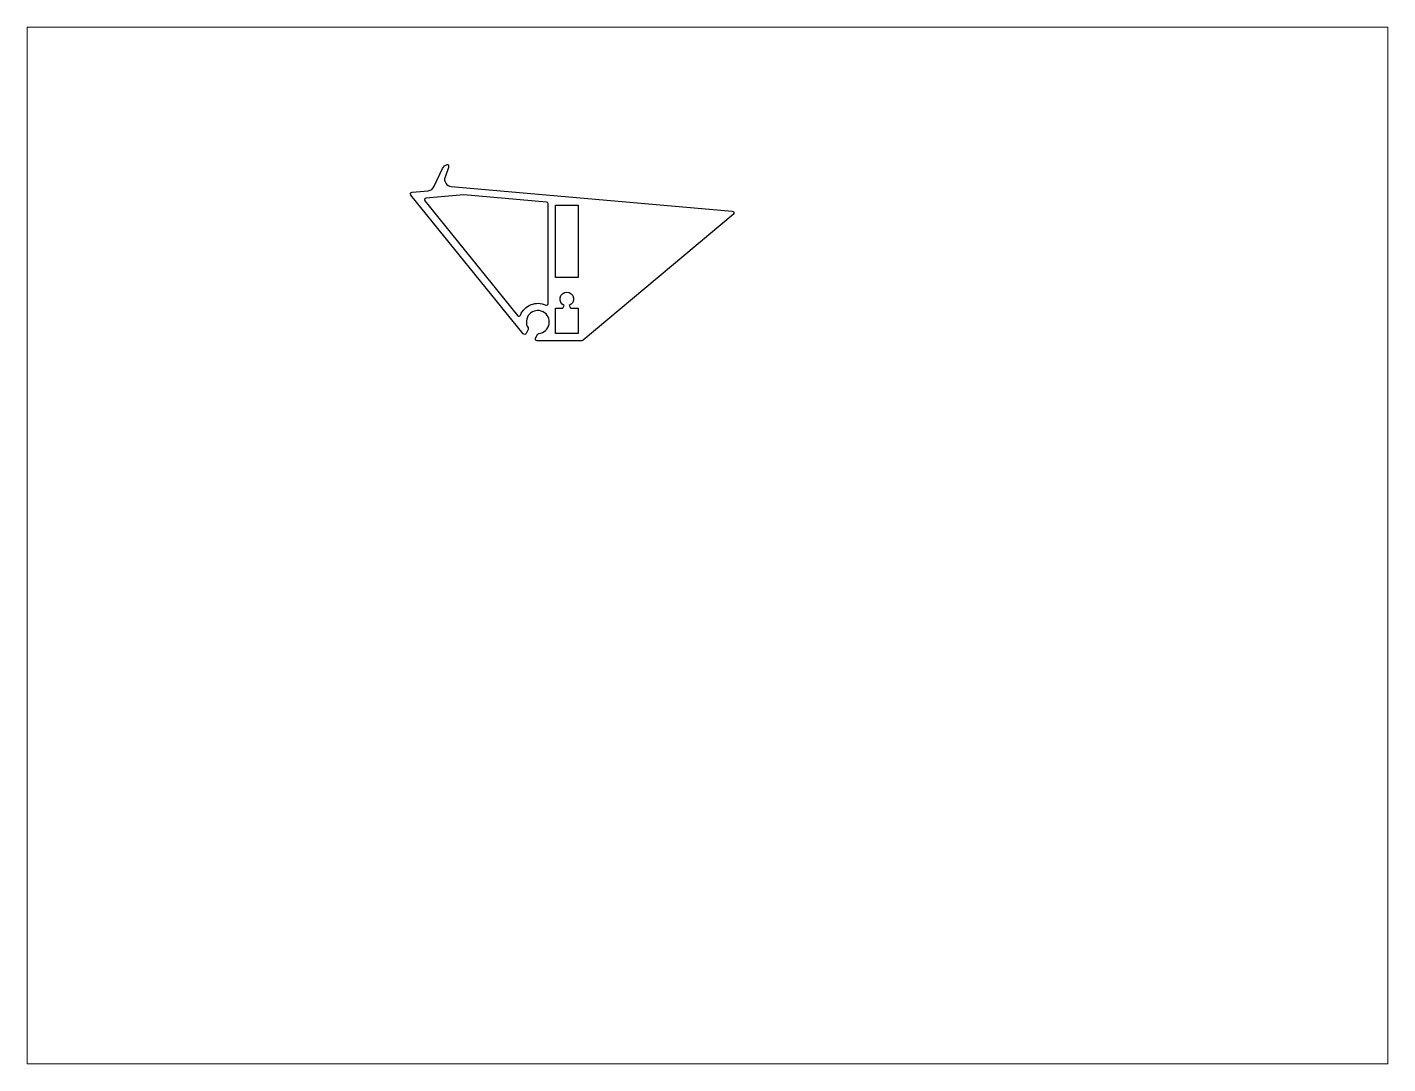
# Paper-space layout 'Layout1' of a CAD drawing. Extents: x 27 to 240, y 20 to 183.
# The model-space entities are those that its viewports show. They can reach past a viewport. Long polylines and large blocks are cut down to what shows.
import ezdxf

# ---------------------------------------------------------------- set-up
doc = ezdxf.new("R2010")
doc.units = 0
doc.header["$LTSCALE"] = 15
doc.layers.get('0').update_dxf_attribs({"linetype": 'CONTINUOUS'})

msp = doc.modelspace()

# ---------------------------------------------------------------- linework, layer by layer
at = {"color": 0, "linetype": 'CONTINUOUS', "ltscale": 0.05}
for points in [[(116.74, 238.32, -0.483601), (117.11, 238.02), (117.11, 237.61, -0.087489), (117.08, 237.43), (116.1, 234.75, 0.493145), (117.81, 232.07), (197.55, 225.1, -0.724291), (197.77, 224.17), (155.24, 188.48, -0.176327), (154.92, 188.37), (142.22, 188.37, -0.560027), (141.77, 189.09), (142.31, 190.16, -0.257543), (142.71, 190.43, 3.461072), (139.62, 192, -0.257543), (139.64, 191.52), (139.09, 190.43, -0.542956), (138.25, 190.35), (106.42, 229.65, -0.606815), (106.76, 230.47), (111.33, 230.87, 0.291473), (113.04, 232.18), (115.38, 237.21, -0.229794)], [(136.64, 195.51, 0.572381), (137.5, 195.64, -0.430312), (144.66, 198.47, 0.548545), (145.37, 198.92), (145.37, 227.2, 0.388879), (144.91, 227.69), (121.44, 229.75), (110.69, 228.81, 0.600861), (110.34, 227.99)], [(151.32, 198.35), (151.69, 197.57), (153.87, 197.57), (153.87, 190.37), (147.37, 190.37), (147.37, 197.57), (149.54, 197.57), (149.91, 198.35, -5.32492)]]:
    msp.add_lwpolyline(points, format="xyb", close=True, dxfattribs=at)
msp.add_lwpolyline([(153.87, 226.77), (153.87, 206.27), (147.37, 206.27), (147.37, 226.77)], close=True, dxfattribs=at)

psp = doc.layouts.get("Layout1")

# ---------------------------------------------------------------- viewports
at = {"layer": '0', "color": 0, "linetype": 'BYBLOCK', "ltscale": 0.05}
psp.add_viewport(center=(133.35, 101.6), size=(213.36, 162.56), view_center_point=(190.51, 130.3), view_height=293.8955, dxfattribs=at)

doc.saveas('drawing.dxf')
